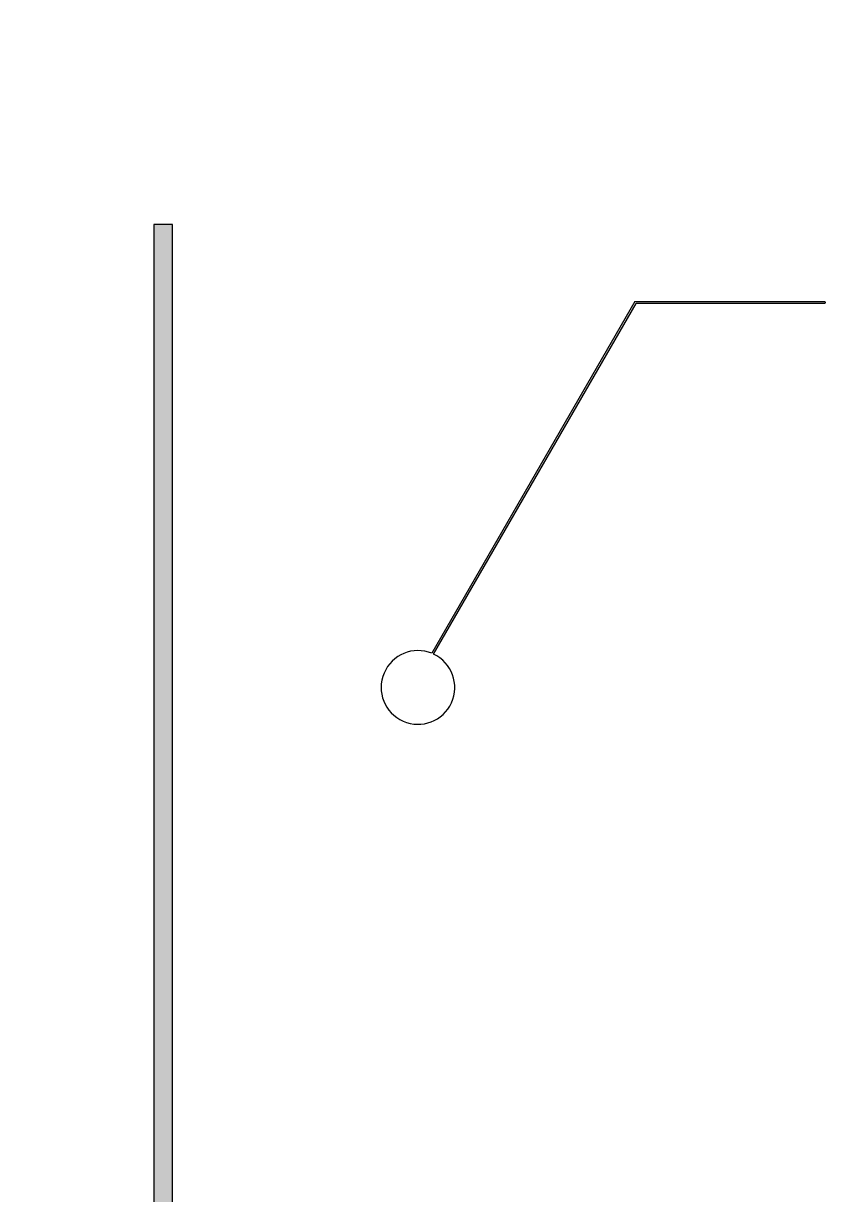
# Model space of a CAD drawing. Header units: inches. Extents: x 0 to 114300, y 0 to 114300.
# Drawn here: x 26750 to 30996, y 35428 to 41625 of the extents above; entities that cross this region are included whole.
import ezdxf

# ---------------------------------------------------------------- set-up
doc = ezdxf.new("R2010")
doc.units = ezdxf.units.IN
doc.header["$MEASUREMENT"] = 0

msp = doc.modelspace()

# ---------------------------------------------------------------- hatches: boundary and pattern name
h = msp.add_hatch()
h.set_pattern_fill('ANSI31', color=256, scale=100)
h.set_pattern_definition([(45, (-3636.991615157836, -6349.999986349467), (-8.838834764831843, 8.838834764831843), [])])
h.paths.add_polyline_path([(114299.999984239, 1.365051866741851e-05), (-1.576103386469185e-05, 1.365053685731255e-05), (-1.57610047608614e-05, 114300.0000136505), (114299.999984239, 114300.0000136505)])
edge = h.paths.add_edge_path(flags=16)
edge.add_arc((57149.99912417756, 57150.00082753434), 50800, 288.35843707481706, 529.7953069524029, ccw=False)
edge.add_line((73149.9991241775, 8935.480193185991), (41149.9991241776, 8935.480193186))
edge.add_arc((57149.99912417756, 57150.00082753434), 50800, 190.2046930475971, 251.641562925183, ccw=False)
edge.add_arc((57149.9991244257, 57150.00082761667), 50800.00000025876, 169.795306952608, 190.2046930475971, ccw=False)
h = msp.add_hatch(color=256)
h.dxf.hatch_style = 1
h.paths.add_polyline_path([(86238.69154882117, 53635.02823516601), (86138.69154882117, 53635.02823516601), (86138.69154882117, 42635.02823516601), (86238.69154882117, 42635.02823516601)])
h.paths.add_polyline_path([(29381.06585941429, 41972.92830877021), (84381.06585941429, 41972.92830877021), (84381.06585941429, 41872.92830877021), (29381.06585941429, 41872.92830877021)])
h.paths.add_polyline_path([(86312.6549022278, 40561.41721670938), (86212.6549022278, 40561.41721670938), (86212.6549022278, 29561.41721670938), (86312.6549022278, 29561.41721670938)])
h.paths.add_polyline_path([(27466.07888879685, 53635.02823516601), (27366.07888879685, 53635.02823516601), (27366.07888879685, 42635.02823516601), (27466.07888879685, 42635.02823516601)])
h.paths.add_polyline_path([(27540.04224220349, 40561.41721670938), (27440.04224220349, 40561.41721670938), (27440.04224220349, 29561.41721670938), (27540.04224220349, 29561.41721670938)])
h.paths.add_polyline_path([(27540.04224220349, 27481.97453090901), (27440.04224220349, 27481.97453090901), (27440.04224220349, 16481.97453090901), (27540.04224220349, 16481.97453090901)])
h.paths.add_polyline_path([(29455.02921282093, 28899.31729031357), (84455.02921282093, 28899.31729031357), (84455.02921282093, 28799.31729031357), (29455.02921282093, 28799.31729031357)])
h.paths.add_polyline_path([(86312.6549022278, 27481.97453090901), (86212.6549022278, 27481.97453090901), (86212.6549022278, 16481.97453090901), (86312.6549022278, 16481.97453090901)])
h.paths.add_polyline_path([(29455.02921282093, 15819.8746045132), (84455.02921282093, 15819.8746045132), (84455.02921282093, 15719.8746045132), (29455.02921282093, 15719.8746045132)])

# ---------------------------------------------------------------- linework, layer by layer
for p, q in [((29987.15605723707, 40152.98450843102), (28912.53916102718, 38291.69344552365)), ((28921.7687091151, 38287.63626552167), (29992.98345448682, 40142.98450843096)), ((29987.15605723707, 40152.98450843102), (30992.92955992883, 40152.98450843102)), ((30992.92955992883, 40142.98450843102), (29992.98345448682, 40142.98450843096)), ((30992.92955992883, 40152.98450843102), (30992.92955992883, 40149.48450843102)), ((30995.92955992871, 40149.48450843102), (30992.92955992883, 40149.48450843102)), ((30992.92955992883, 40146.48450843102), (30995.92955992871, 40146.48450843102)), ((30992.92955992883, 40146.48450843102), (30992.92955992883, 40142.98450843102)), ((30995.92955992871, 40146.48450843102), (30995.92955992871, 40149.48450843102))]:
    msp.add_line(p, q)
msp.add_lwpolyline([(27540.04224220349, 40561.41721670938), (27440.04224220349, 40561.41721670938), (27440.04224220349, 29561.41721670938), (27540.04224220349, 29561.41721670938)], close=True)
msp.add_arc((28838.70805448235, 38111.21084883806), 195, 67.7517059803153, 64.78905845140628)

doc.saveas('drawing.dxf')
